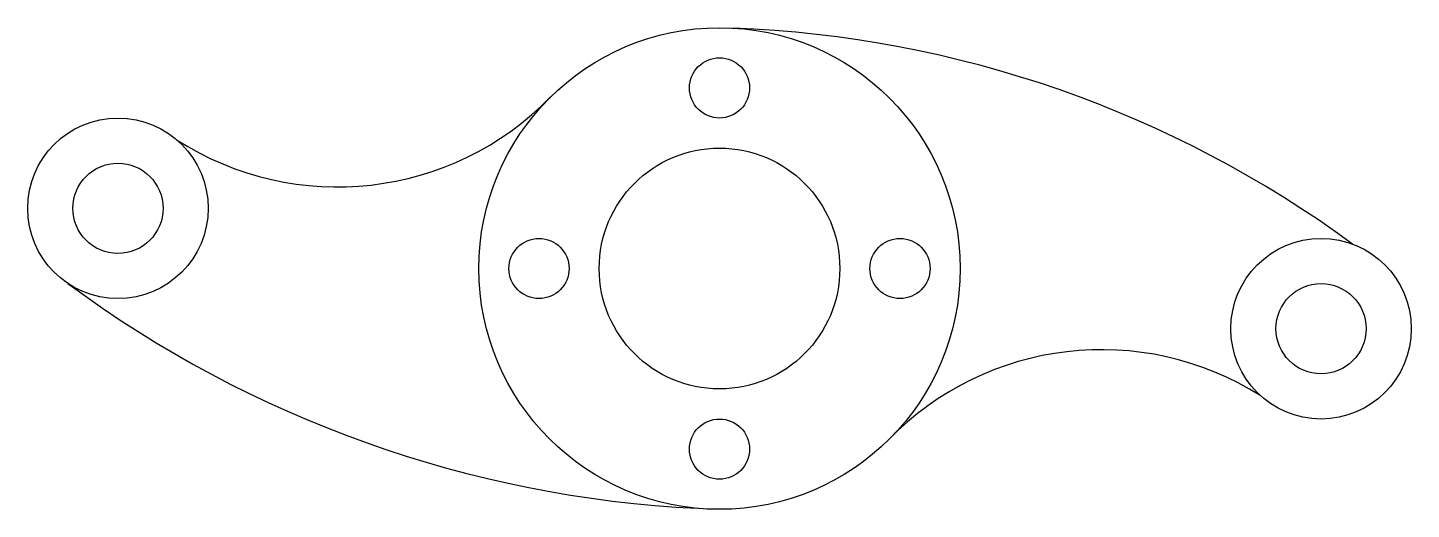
# Model space of a CAD drawing. Header units: millimetres. Extents: x 1697 to 3612, y 1546 to 3262.
# Drawn here: x 1696.5 to 2156.5, y 1546 to 1706 of the extents above; entities outside this region: 1.
import ezdxf

# ---------------------------------------------------------------- set-up
doc = ezdxf.new("R2010")
doc.units = ezdxf.units.MM

msp = doc.modelspace()

# ---------------------------------------------------------------- linework, layer by layer
for centre, radius in [((3601.98, 3252.03), 10), ((1926.52, 1626.01), 80), ((1926.52, 1686.01), 10), ((1726.52, 1646.01), 30), ((1926.52, 1626.01), 40), ((1726.52, 1646.01), 15), ((1866.52, 1626.01), 10), ((1986.52, 1626.01), 10), ((2126.52, 1606.01), 30), ((2126.52, 1606.01), 15), ((1926.52, 1566.01), 10)]:
    msp.add_circle(centre, radius)
for centre, radius, start, end in [((1917.09, 1334.42), 371.72, 53.7308, 87.8515), ((1799.51, 1752.06), 98.95, 237.2821, 315.7508), ((1937.69, 1928.79), 382.88, 233.4897, 267.2311), ((2053.53, 1500.1), 98.94, 57.6232, 135.7527)]:
    msp.add_arc(centre, radius, start, end)

doc.saveas('drawing.dxf')
